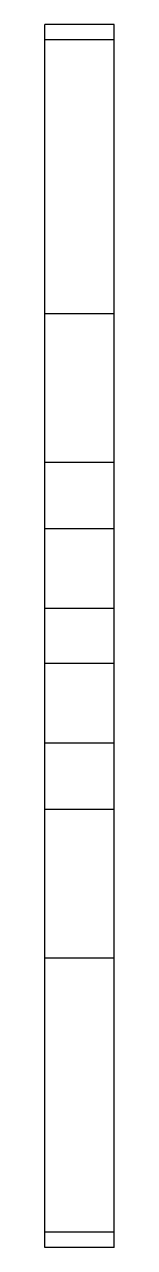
# Paper-space layout '_右视' of a CAD drawing. Header units: millimetres. Extents: x -2 to 0, y -17.6 to 17.6.
import ezdxf

# ---------------------------------------------------------------- set-up
doc = ezdxf.new("R2010")
doc.units = ezdxf.units.MM

psp = doc.layouts.new('_右视')

# ---------------------------------------------------------------- linework, layer by layer
at = {"color": 7, "linetype": 'Continuous', "lineweight": 25}
for p, q in [((-2, -17.648), (-2, 17.648)), ((0, 17.648), (-2, 17.648)), ((0, -17.648), (0, 17.648)), ((0, 17.202), (-2, 17.202)), ((0, 9.297), (-2, 9.297)), ((0, 5.008), (-2, 5.008)), ((0, 3.092), (-2, 3.092)), ((0, 0.794), (-2, 0.794)), ((0, -0.794), (-2, -0.794)), ((0, -3.092), (-2, -3.092)), ((0, -5.008), (-2, -5.008)), ((0, -9.297), (-2, -9.297)), ((0, -17.202), (-2, -17.202)), ((0, -17.648), (-2, -17.648))]:
    psp.add_line(p, q, dxfattribs=at)

doc.saveas('drawing.dxf')
